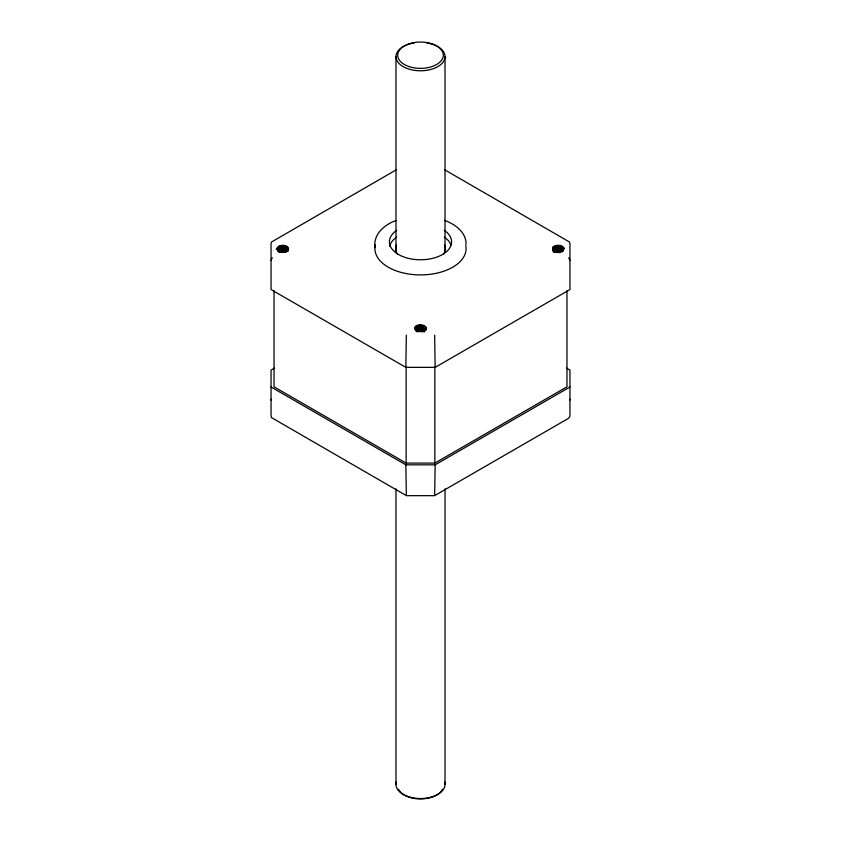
<?xml version="1.0" encoding="UTF-8"?>
<svg xmlns="http://www.w3.org/2000/svg" width="841" height="841" viewBox="0 0 841 841"><rect width="100%" height="100%" fill="white"/><g stroke="black" fill="none" stroke-linecap="round" stroke-linejoin="round"><path stroke-width="1.26" d="M276.405 249.504L276.416 248.778M415.738 329.945L419.217 328.82L424.369 329.725M553.473 250.429L556.952 249.304L553.473 250.282M287.191 248.968L283.585 247.653L287.202 248.831M283.449 251.028L282.082 251.112M286.634 250.208L284.184 249.441L285.467 249.745M286.728 247.012L284.311 246.077L286.739 246.876M415.012 327.086C418.313 324.805 423.296 324.721 426.177 327.853M417.262 331.007L422.518 330.765M416.263 327.979L419.953 327.096L422.634 327.412L424.936 328.347L425.798 329.136L425.525 329.924M424.926 328.484L421.32 327.181M422.508 330.912L421.183 330.545M424.463 326.529L422.045 325.593M425.346 330.019L425.725 328.768L424.442 330.713L421.583 331.859M562.661 248.968L559.044 247.653L562.671 248.831M558.918 251.028L557.551 251.112M562.093 250.345L559.654 249.441L562.103 250.208M563.912 248.326L559.78 246.077L563.922 248.19M277.541 250.492C278.718 246.224 287.18 246.897 288.011 251.207M415.275 330.008C416.463 325.898 423.896 326.476 425.641 330.029M277.541 250.019C278.728 245.761 287.191 246.434 288 250.755M271.044 260.447L272.253 257.756M569.82 400.095L569.956 399.181M425.02 330.408L425.525 329.472M406.35 335.181L405.846 367.37L435.154 367.37L569.956 289.546L569.956 243.522L569.399 241.966L444.878 169.903M287.79 249.945L287.99 249.251C287.012 251.901 288.516 249.062 285.887 251.69M561.357 251.69L563.459 249.251L562.829 251.06M563.26 249.945L562.755 250.881L563.417 248.999L561.935 247.117L557.846 246.014A5.246 3.028 0 0 0 553.021 248.715A5.246 3.028 0 0 0 556.795 251.932M553.021 251.28C554.839 247.895 560.474 248.389 562.902 250.891M277.772 251.175C280.179 248.547 285.004 248.915 287.433 251.354M277.772 250.702C280.19 248.084 285.015 248.452 287.443 250.891M415.507 330.229C417.924 327.601 422.75 327.969 425.178 330.418M286.718 251.648C290.229 249.041 285.341 245.288 282.376 246.014A5.246 3.028 0 0 0 278.014 250.303A5.246 3.028 0 0 0 286.508 251.144A5.246 3.028 0 0 0 284.889 246.255M425.094 330.576L423.633 331.669M276.931 249.609L278.539 248.316M276.931 249.462L277.614 248.841M553.557 251.995L558.077 250.629L562.093 251.837M415.959 330.156L420.637 328.936L425.168 330.87M552.737 247.559L553.557 246.991M552.747 247.422L553.567 246.844M396.122 169.903L271.601 241.966L271.044 243.522L271.044 289.546L405.846 367.37M274.439 368.116L271.044 370.082L271.044 416.106L271.601 417.662L406.35 495.622L405.846 464.831L271.044 386.997M274.029 290.671L274.029 386.828L406.14 463.097L434.86 463.097L566.971 386.828L566.971 290.671M405.846 464.831L435.154 464.831L569.956 386.997M553.084 248.841L556.364 247.674M553.084 248.989L559.044 247.79M278.697 251.985L282.597 251.091L285.782 251.816M416.421 331.501L420.332 330.608L424.358 331.817M278.697 251.512L282.608 250.629L286.634 251.837M416.432 331.028L420.342 330.145L424.369 331.354M415.748 329.819A5.246 3.028 0 0 1 420.111 325.53L422.624 325.782A5.246 3.028 0 0 1 424.242 330.671A5.246 3.028 0 0 1 415.748 329.819L416.747 329.336M415.832 326.371L416.852 325.919M396.069 220.605C384.61 224.263 373.026 234.471 374.939 247.611M278.529 248.463L279.643 247.927M416.274 327.843L419.953 327.096M554.955 251.585L560.264 251.438M279.012 249.819L280.19 249.483M279.012 249.956L284.174 249.577M279.117 246.539L281.609 245.908M554.587 246.392L557.078 245.908M554.587 246.539L559.77 246.213M417.262 330.86L419.827 330.492M279.632 248.063L280.894 247.674M417.924 328.999L419.217 328.82M280.305 246.213L284.3 246.213M418.051 325.593L419.344 325.435M283.848 252.332L281.619 252.437M559.318 252.332L557.089 252.437M280.883 247.811L283.575 247.79M281.209 252.384L283.438 252.384M556.679 252.384L559.99 252.594M556.952 249.441L559.643 249.577M419.217 328.968L421.909 329.094M419.344 325.572L422.035 325.73M406.708 495.664L434.292 495.664M419.817 330.629L421.183 330.681M419.953 327.244L421.309 327.317M557.846 246.014L561.063 246.655M282.376 246.014L285.593 246.655M420.111 325.53L424.2 326.634L425.725 329.23M418.292 331.806L415.875 330.671M444.426 220.342C454.76 223.979 466.482 232.284 466.061 244.51M555.06 252.016C548.542 247.843 562.04 244.699 563.375 250.05M278.781 251.627L279.59 252.016M422.624 325.782L423.328 326.171M566.561 368.116L569.956 370.082L569.956 416.106L568.747 418.208L434.65 495.622L435.154 464.831M286.623 250.345L287.622 250.807M562.293 250.755L557.247 249.409L553.241 251.175C552.726 246.381 561.851 246.739 563.375 250.513M553.62 251.617L554.251 252.09M425.441 327.002L426.187 327.717M568.747 257.756L569.956 260.447M415.454 330.124C415.181 325.236 425.147 325.751 425.735 330.271M434.65 335.181L435.154 367.37M271.044 399.181L271.18 400.095M445.026 56.62L445.026 252.353M445.026 488.81L445.026 784.38M434.86 366.949L434.86 463.097M406.14 366.949L406.14 463.097M395.974 56.62L395.974 252.353M395.974 488.81L395.974 784.38M465.798 245.656A45.593 26.323 0 0 1 419.648 274.912A45.593 26.323 0 0 1 375.422 244.678M444.363 230.329A31.085 17.945 0 0 1 441.809 254.897A31.085 17.945 0 0 1 399.191 254.897A31.085 17.945 0 0 1 396.637 230.329M389.667 246.329A31.085 17.945 0 0 1 396.637 237.099M444.363 237.099A31.085 17.945 0 0 1 450.955 245.004M444.521 244.878A24.862 14.36 0 0 1 443.47 254.098M397.53 254.098A24.862 14.36 0 0 1 396.479 244.878M417.304 331.743A6.392 3.69 0 0 1 416.39 331.375M560.358 246.255A5.246 3.028 0 0 1 563.344 249.693A5.246 3.028 0 0 1 558.109 252.048M426.85 42.944A24.526 14.16 0 0 1 440.589 64.736A24.526 14.16 0 0 1 400.411 64.736A24.526 14.16 0 0 1 414.15 42.944M444.647 781.92A24.526 14.16 0 0 1 420.5 798.54A24.526 14.16 0 0 1 396.353 781.92M442.513 789.194A22.791 13.162 0 0 1 420.5 798.95A22.791 13.162 0 0 1 398.487 789.194M417.62 330.997A5.761 3.332 0 0 0 426.261 328.116A5.761 3.332 0 0 0 417.62 325.236A5.761 3.332 0 0 0 417.62 330.997M555.354 251.48A5.761 3.332 0 0 0 563.996 248.6A5.761 3.332 0 0 0 555.354 245.719A5.761 3.332 0 0 0 555.354 251.48M279.885 251.48A5.761 3.332 0 0 0 288.526 248.6A5.761 3.332 0 0 0 279.885 245.719A5.761 3.332 0 0 0 279.885 251.48M409.104 66.607A22.791 13.162 0 0 0 443.291 55.212A22.791 13.162 0 0 0 409.104 43.816A22.791 13.162 0 0 0 409.104 66.607"/></g></svg>
